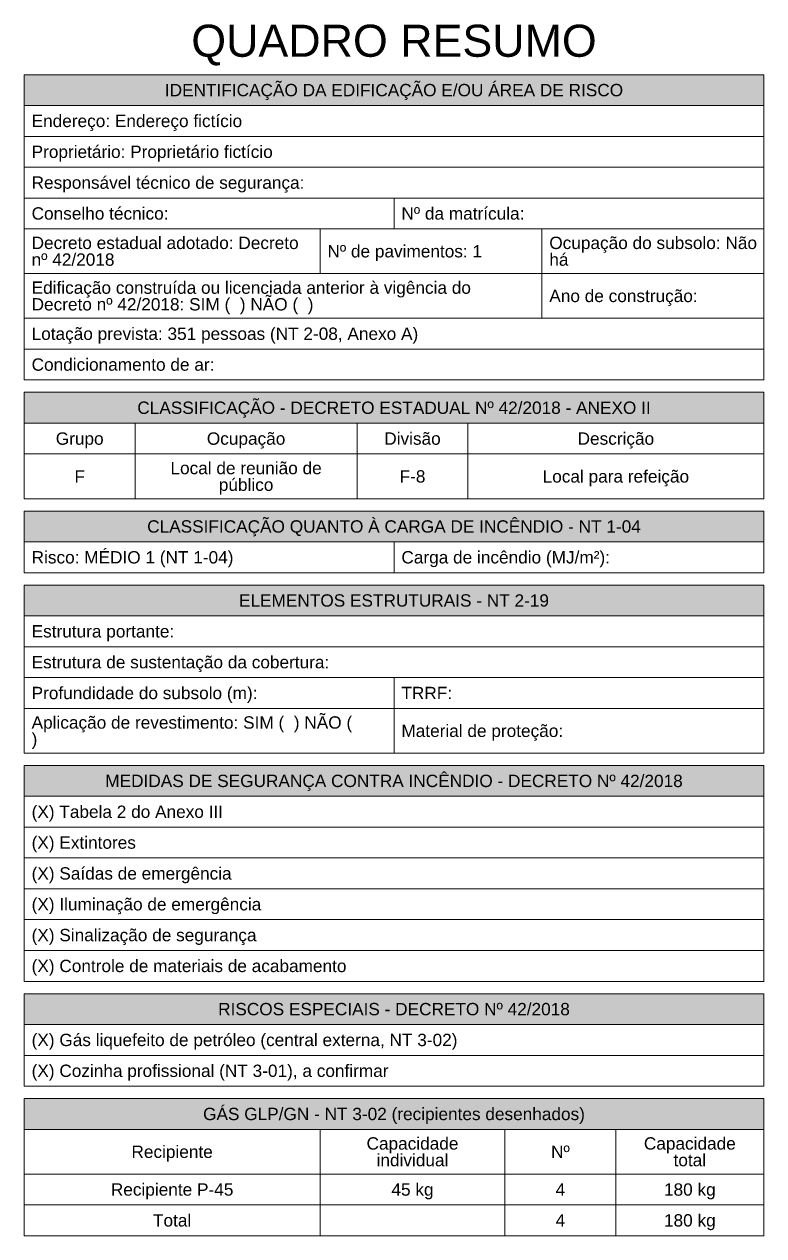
# Model space of a CAD drawing. Header units: metres. Extents: x -2 to 169, y -5 to 45.
# Drawn here: x 50 to 62, y 25.27 to 44.92 of the extents above; entities that cross this region are included whole.
import ezdxf
from ezdxf.enums import TextEntityAlignment as Align

# ---------------------------------------------------------------- set-up
doc = ezdxf.new("R2010")
doc.units = ezdxf.units.M
doc.header["$LTSCALE"] = 0.1
doc.layers.add('QUADRO', color=7, linetype='Continuous', lineweight=18)
doc.styles.add('COSCIP-TEXTO', font='arial.ttf')

msp = doc.modelspace()

# ---------------------------------------------------------------- hatches: boundary and pattern name
at = {"layer": 'QUADRO'}
h = msp.add_hatch(color=253, dxfattribs=at)
h.dxf.hatch_style = 1
h.paths.add_polyline_path([(50, 44.1), (62, 44.1), (62, 43.6), (50, 43.6)])
h = msp.add_hatch(color=253, dxfattribs=at)
h.dxf.hatch_style = 1
h.paths.add_polyline_path([(50, 38.95), (62, 38.95), (62, 38.45), (50, 38.45)])
h = msp.add_hatch(color=253, dxfattribs=at)
h.dxf.hatch_style = 1
h.paths.add_polyline_path([(50, 37.025), (62, 37.025), (62, 36.525), (50, 36.525)])
h = msp.add_hatch(color=253, dxfattribs=at)
h.dxf.hatch_style = 1
h.paths.add_polyline_path([(50, 35.825), (62, 35.825), (62, 35.325), (50, 35.325)])
h = msp.add_hatch(color=253, dxfattribs=at)
h.dxf.hatch_style = 1
h.paths.add_polyline_path([(50, 32.9), (62, 32.9), (62, 32.4), (50, 32.4)])
h = msp.add_hatch(color=253, dxfattribs=at)
h.dxf.hatch_style = 1
h.paths.add_polyline_path([(50, 29.2), (62, 29.2), (62, 28.7), (50, 28.7)])
h = msp.add_hatch(color=253, dxfattribs=at)
h.dxf.hatch_style = 1
h.paths.add_polyline_path([(50, 27.5), (62, 27.5), (62, 27), (50, 27)])

# ---------------------------------------------------------------- linework, layer by layer
for p, q in [((50, 44.1), (62, 44.1)), ((50, 44.1), (50, 43.6)), ((62, 44.1), (62, 43.6)), ((50, 43.6), (62, 43.6)), ((50, 43.6), (62, 43.6)), ((50, 43.6), (50, 43.1)), ((62, 43.6), (62, 43.1)), ((50, 43.1), (62, 43.1)), ((50, 43.1), (62, 43.1)), ((50, 43.1), (50, 42.6)), ((62, 43.1), (62, 42.6)), ((50, 42.6), (62, 42.6)), ((50, 42.6), (62, 42.6)), ((50, 42.6), (50, 42.1)), ((62, 42.6), (62, 42.1)), ((50, 42.1), (62, 42.1)), ((50, 42.1), (62, 42.1)), ((50, 42.1), (50, 41.6)), ((56, 42.1), (56, 41.6)), ((62, 42.1), (62, 41.6)), ((50, 41.6), (62, 41.6)), ((50, 41.6), (62, 41.6)), ((50, 41.6), (50, 40.875)), ((54.8, 41.6), (54.8, 40.875)), ((58.4, 41.6), (58.4, 40.875)), ((62, 41.6), (62, 40.875)), ((50, 40.875), (62, 40.875)), ((50, 40.875), (62, 40.875)), ((50, 40.875), (50, 40.15)), ((58.4, 40.875), (58.4, 40.15)), ((62, 40.875), (62, 40.15)), ((50, 40.15), (62, 40.15)), ((50, 40.15), (62, 40.15)), ((50, 40.15), (50, 39.65)), ((62, 40.15), (62, 39.65)), ((50, 39.65), (62, 39.65)), ((50, 39.65), (62, 39.65)), ((50, 39.65), (50, 39.15)), ((62, 39.65), (62, 39.15)), ((50, 39.15), (62, 39.15)), ((50, 38.95), (62, 38.95)), ((50, 38.95), (50, 38.45)), ((62, 38.95), (62, 38.45)), ((50, 38.45), (62, 38.45)), ((50, 38.45), (62, 38.45)), ((50, 38.45), (50, 37.95)), ((51.8, 38.45), (51.8, 37.95)), ((55.4, 38.45), (55.4, 37.95)), ((57.2, 38.45), (57.2, 37.95)), ((62, 38.45), (62, 37.95)), ((50, 37.95), (62, 37.95)), ((50, 37.95), (62, 37.95)), ((50, 37.95), (50, 37.225)), ((51.8, 37.95), (51.8, 37.225)), ((55.4, 37.95), (55.4, 37.225)), ((57.2, 37.95), (57.2, 37.225)), ((62, 37.95), (62, 37.225)), ((50, 37.225), (62, 37.225)), ((50, 37.025), (62, 37.025)), ((50, 37.025), (50, 36.525)), ((62, 37.025), (62, 36.525)), ((50, 36.525), (62, 36.525)), ((50, 36.525), (62, 36.525)), ((50, 36.525), (50, 36.025)), ((56, 36.525), (56, 36.025)), ((62, 36.525), (62, 36.025)), ((50, 36.025), (62, 36.025)), ((50, 35.825), (62, 35.825)), ((50, 35.825), (50, 35.325)), ((62, 35.825), (62, 35.325)), ((50, 35.325), (62, 35.325)), ((50, 35.325), (62, 35.325)), ((50, 35.325), (50, 34.825)), ((62, 35.325), (62, 34.825)), ((50, 34.825), (62, 34.825)), ((50, 34.825), (62, 34.825)), ((50, 34.825), (50, 34.325)), ((62, 34.825), (62, 34.325)), ((50, 34.325), (62, 34.325)), ((50, 34.325), (62, 34.325)), ((50, 34.325), (50, 33.825)), ((56, 34.325), (56, 33.825)), ((62, 34.325), (62, 33.825)), ((50, 33.825), (62, 33.825)), ((50, 33.825), (62, 33.825)), ((50, 33.825), (50, 33.1)), ((56, 33.825), (56, 33.1)), ((62, 33.825), (62, 33.1)), ((50, 33.1), (62, 33.1)), ((50, 32.9), (62, 32.9)), ((50, 32.9), (50, 32.4)), ((62, 32.9), (62, 32.4)), ((50, 32.4), (62, 32.4)), ((50, 32.4), (62, 32.4)), ((50, 32.4), (50, 31.9)), ((62, 32.4), (62, 31.9)), ((50, 31.9), (62, 31.9)), ((50, 31.9), (62, 31.9)), ((50, 31.9), (50, 31.4)), ((62, 31.9), (62, 31.4)), ((50, 31.4), (62, 31.4)), ((50, 31.4), (62, 31.4)), ((50, 31.4), (50, 30.9)), ((62, 31.4), (62, 30.9)), ((50, 30.9), (62, 30.9)), ((50, 30.9), (62, 30.9)), ((50, 30.9), (50, 30.4)), ((62, 30.9), (62, 30.4)), ((50, 30.4), (62, 30.4)), ((50, 30.4), (62, 30.4)), ((50, 30.4), (50, 29.9)), ((62, 30.4), (62, 29.9)), ((50, 29.9), (62, 29.9)), ((50, 29.9), (62, 29.9)), ((50, 29.9), (50, 29.4)), ((62, 29.9), (62, 29.4)), ((50, 29.4), (62, 29.4)), ((50, 29.2), (62, 29.2)), ((50, 29.2), (50, 28.7)), ((62, 29.2), (62, 28.7)), ((50, 28.7), (62, 28.7)), ((50, 28.7), (62, 28.7)), ((50, 28.7), (50, 28.2)), ((62, 28.7), (62, 28.2)), ((50, 28.2), (62, 28.2)), ((50, 28.2), (62, 28.2)), ((50, 28.2), (50, 27.7)), ((62, 28.2), (62, 27.7)), ((50, 27.7), (62, 27.7)), ((50, 27.5), (62, 27.5)), ((50, 27.5), (50, 27)), ((62, 27.5), (62, 27)), ((50, 27), (62, 27)), ((50, 27), (62, 27)), ((50, 27), (50, 26.275)), ((54.8, 27), (54.8, 26.275)), ((57.8, 27), (57.8, 26.275)), ((59.6, 27), (59.6, 26.275)), ((62, 27), (62, 26.275)), ((50, 26.275), (62, 26.275)), ((50, 26.275), (62, 26.275)), ((50, 26.275), (50, 25.775)), ((54.8, 26.275), (54.8, 25.775)), ((57.8, 26.275), (57.8, 25.775)), ((59.6, 26.275), (59.6, 25.775)), ((62, 26.275), (62, 25.775)), ((50, 25.775), (62, 25.775)), ((50, 25.775), (62, 25.775)), ((50, 25.775), (50, 25.275)), ((54.8, 25.775), (54.8, 25.275)), ((57.8, 25.775), (57.8, 25.275)), ((59.6, 25.775), (59.6, 25.275)), ((62, 25.775), (62, 25.275)), ((50, 25.275), (62, 25.275))]:
    msp.add_line(p, q, dxfattribs=at)

# ---------------------------------------------------------------- texts
at = {"layer": 'QUADRO', "style": 'COSCIP-TEXTO'}
for s, height, p in [('QUADRO RESUMO', 0.52, (56, 44.65)), ('IDENTIFICAÇÃO DA EDIFICAÇÃO E/OU ÁREA DE RISCO', 0.2, (56, 43.85)), ('CLASSIFICAÇÃO - DECRETO ESTADUAL Nº 42/2018 - ANEXO II', 0.2, (56, 38.7)), ('Ocupação', 0.2, (53.6, 38.2)), ('Divisão', 0.2, (56.3, 38.2)), ('Descrição', 0.2, (59.6, 38.2)), ('Grupo', 0.2, (50.9, 38.2)), ('Local de reunião de', 0.2, (53.6, 37.722)), ('F', 0.2, (50.9, 37.587)), ('público', 0.2, (53.6, 37.452)), ('F-8', 0.2, (56.3, 37.587)), ('Local para refeição', 0.2, (59.6, 37.587)), ('CLASSIFICAÇÃO QUANTO À CARGA DE INCÊNDIO - NT 1-04', 0.2, (56, 36.775)), ('ELEMENTOS ESTRUTURAIS - NT 2-19', 0.2, (56, 35.575)), ('MEDIDAS DE SEGURANÇA CONTRA INCÊNDIO - DECRETO Nº 42/2018', 0.2, (56, 32.65)), ('RISCOS ESPECIAIS - DECRETO Nº 42/2018', 0.2, (56, 28.95)), ('GÁS GLP/GN - NT 3-02 (recipientes desenhados)', 0.2, (56, 27.25)), ('Recipiente', 0.2, (52.4, 26.637)), ('Capacidade', 0.2, (56.3, 26.772)), ('Nº', 0.2, (58.7, 26.637)), ('Capacidade', 0.2, (60.8, 26.772)), ('individual', 0.2, (56.3, 26.502)), ('total', 0.2, (60.8, 26.502)), ('Recipiente P-45', 0.2, (52.4, 26.025)), ('45 kg', 0.2, (56.3, 26.025)), ('4', 0.2, (58.7, 26.025)), ('180 kg', 0.2, (60.8, 26.025)), ('Total', 0.2, (52.4, 25.525)), ('4', 0.2, (58.7, 25.525)), ('180 kg', 0.2, (60.8, 25.525))]:
    msp.add_text(s, height=height, dxfattribs=at).set_placement(p, align=Align.MIDDLE_CENTER)
for s, p in [('Endereço: Endereço fictício', (50.12, 43.35)), ('Proprietário: Proprietário fictício', (50.12, 42.85)), ('Responsável técnico de segurança:', (50.12, 42.35)), ('Conselho técnico:', (50.12, 41.85)), ('Nº da matrícula:', (56.12, 41.85)), ('Decreto estadual adotado: Decreto', (50.12, 41.373)), ('Ocupação do subsolo: Não', (58.52, 41.373)), ('Nº de pavimentos: 1', (54.92, 41.237)), ('nº 42/2018', (50.12, 41.102)), ('há', (58.52, 41.102)), ('Edificação construída ou licenciada anterior à vigência do', (50.12, 40.647)), ('Decreto nº 42/2018: SIM (  ) NÃO (  )', (50.12, 40.377)), ('Ano de construção:', (58.52, 40.513)), ('Lotação prevista: 351 pessoas (NT 2-08, Anexo A)', (50.12, 39.9)), ('Condicionamento de ar:', (50.12, 39.4)), ('Risco: MÉDIO 1 (NT 1-04)', (50.12, 36.275)), ('Carga de incêndio (MJ/m²):', (56.12, 36.275)), ('Estrutura portante:', (50.12, 35.075)), ('Estrutura de sustentação da cobertura:', (50.12, 34.575)), ('Profundidade do subsolo (m):', (50.12, 34.075)), ('TRRF:', (56.12, 34.075)), ('Aplicação de revestimento: SIM (  ) NÃO (', (50.12, 33.597)), (')', (50.12, 33.327)), ('Material de proteção:', (56.12, 33.462)), ('(X) Tabela 2 do Anexo III', (50.12, 32.15)), ('(X) Extintores', (50.12, 31.65)), ('(X) Saídas de emergência', (50.12, 31.15)), ('(X) Iluminação de emergência', (50.12, 30.65)), ('(X) Sinalização de segurança', (50.12, 30.15)), ('(X) Controle de materiais de acabamento', (50.12, 29.65)), ('(X) Gás liquefeito de petróleo (central externa, NT 3-02)', (50.12, 28.45)), ('(X) Cozinha profissional (NT 3-01), a confirmar', (50.12, 27.95))]:
    msp.add_text(s, height=0.2, dxfattribs=at).set_placement(p, align=Align.MIDDLE_LEFT)

doc.saveas('drawing.dxf')
